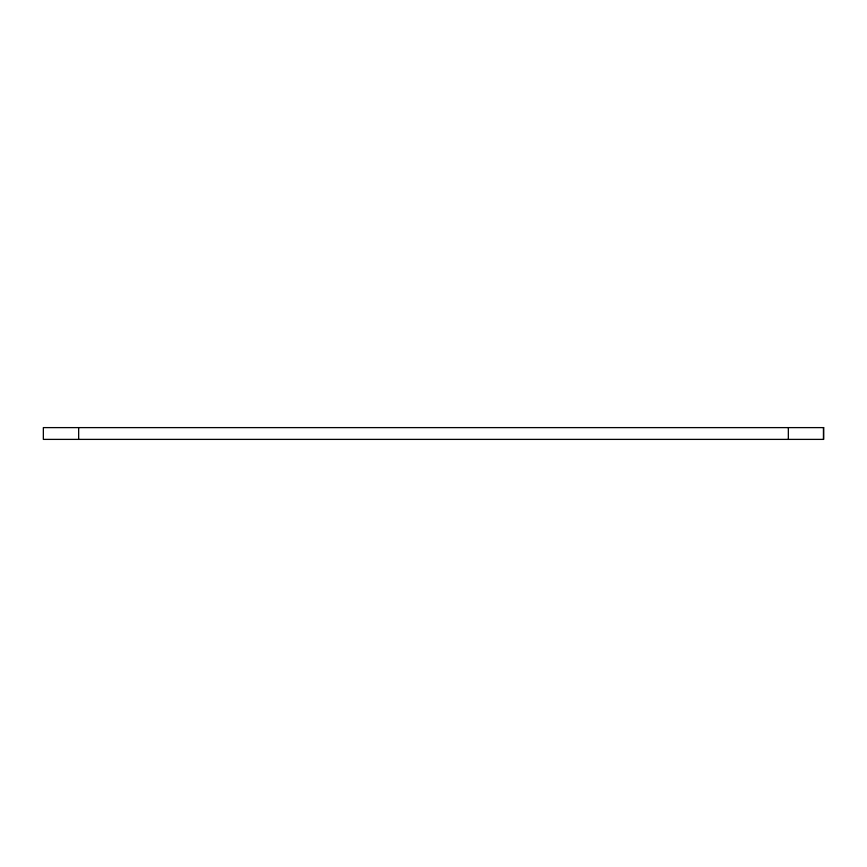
<?xml version="1.0" encoding="UTF-8"?>
<svg xmlns="http://www.w3.org/2000/svg" width="867" height="867" viewBox="0 0 867 867"><rect width="100%" height="100%" fill="white"/><g stroke="black" fill="none" stroke-linecap="round" stroke-linejoin="round"><path stroke-width="1.3" d="M823.444 427.615L823.444 439.385M788.341 427.615L788.341 439.385M78.659 427.615L78.659 439.385M823.65 427.615L43.35 427.615L43.35 439.385L823.65 439.385L823.65 427.615"/></g></svg>
